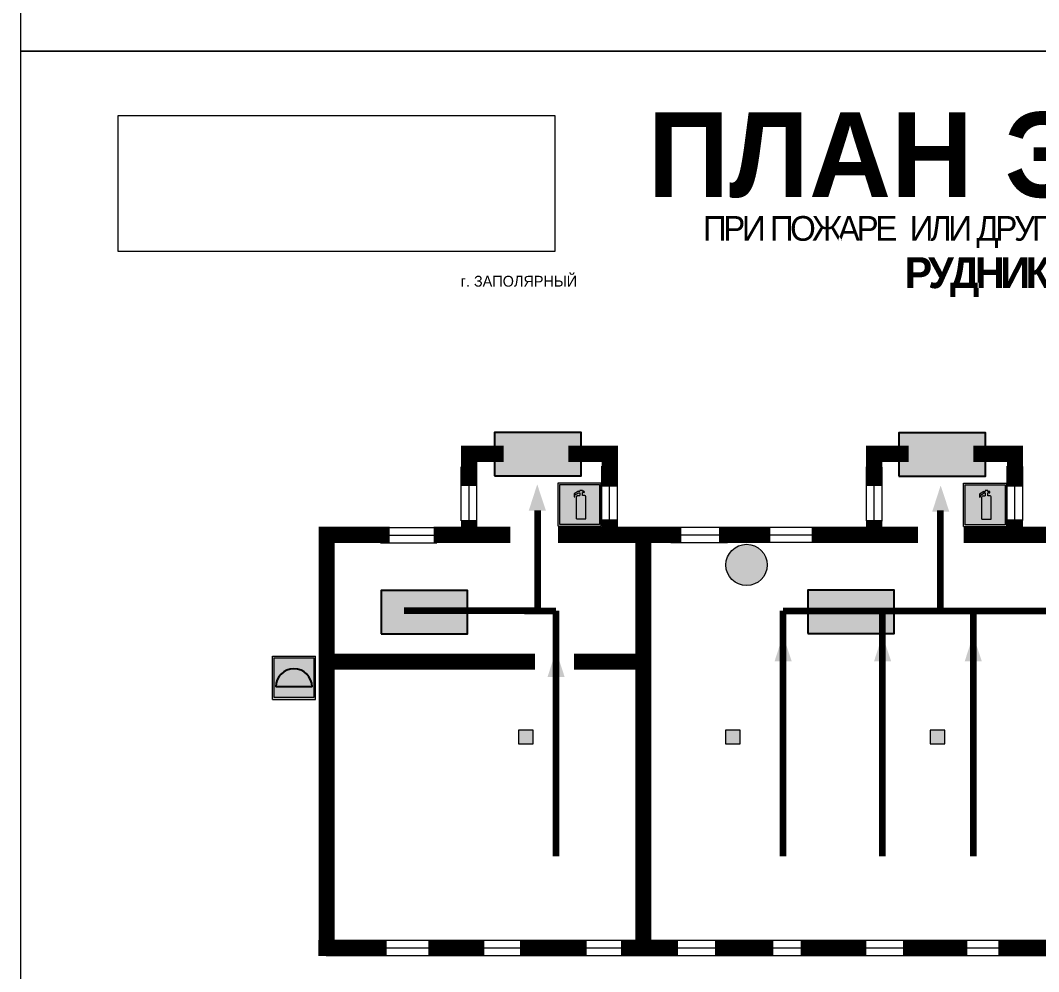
# Model space of a CAD drawing. Header units: millimetres. Extents: x 13114 to 67229, y 22859 to 38520.
# Drawn here: x 18684.8 to 18948.5, y 35316.9 to 35563.4 of the extents above; entities that cross this region are included whole.
import ezdxf

# ---------------------------------------------------------------- set-up
doc = ezdxf.new("R2010")
doc.units = ezdxf.units.MM
doc.layers.add('План_Штампы', color=7, linetype='Continuous')
doc.styles.add('обычный', font='arial.ttf')
picture_1 = doc.add_image_def('image1.jpg', size_in_pixel=(337, 105))

# ---------------------------------------------------------------- blocks, each defined once
blk = doc.blocks.new('A$C7B4425F7')
at = {"true_color": 0xffffff}
blk.add_hatch(color=7, dxfattribs=at).paths.add_polyline_path([(0, 0), (-16, 0), (-16, -8), (0, -8)])
h = blk.add_hatch(color=126)
h.paths.add_polyline_path([(-0.2, -0.2), (-15.8, -0.2), (-15.8, -7.8), (-0.2, -7.8)])
h.paths.add_polyline_path([(-11.76, -2.03), (-11.76, -3.66), (-11.17, -3.66, -0.568275), (-11.17, -6.18), (-12.58, -6.18), (-12.58, -2.03)], flags=16)
h.paths.add_polyline_path([(-13.33, -4.12, -0.495768), (-13.59, -6.18), (-15.03, -6.18), (-15.03, -2.03), (-13.59, -2.03, -0.487973)], flags=16)
h.paths.add_polyline_path([(-10.25, -2.03), (-9.48, -2.03), (-9.48, -6.18), (-10.25, -6.18)], flags=16)
h.paths.add_polyline_path([(-13.84, -3.69), (-14.24, -3.69), (-14.24, -3.03), (-13.9, -3.03, -0.692621)], flags=0)
h.paths.add_polyline_path([(-9.15, -2.03), (-8.4, -2.03), (-8.04, -3.07), (-7.68, -2.03), (-6.93, -2.03), (-7.64, -4.1), (-6.93, -6.18), (-7.68, -6.18), (-8.04, -5.14), (-8.4, -6.18), (-9.15, -6.18), (-8.44, -4.1)], flags=16)
h.paths.add_polyline_path([(-11.76, -4.46), (-11.42, -4.46, -0.692621), (-11.36, -5.12), (-11.76, -5.12)], flags=0)
h.paths.add_polyline_path([(-13.9, -5.2), (-14.24, -5.2), (-14.24, -4.55), (-13.84, -4.55, -0.708038)], flags=0)
edge = h.paths.add_edge_path(flags=16)
edge.add_ellipse((-5.51, -4.08), major_axis=(0, 2.05), ratio=0.586184, start_angle=0, end_angle=360)
edge = h.paths.add_edge_path(flags=0)
edge.add_ellipse((-5.51, -4.08), major_axis=(0, 1.14), ratio=0.454828, start_angle=0, end_angle=360)
h.paths.add_polyline_path([(-4.13, -4.96, 0.377264), (-3.48, -4.52, 0.0555), (-3.16, -2.03), (-1.66, -2.03), (-1.66, -4.96), (-0.96, -4.96), (-0.96, -7.01), (-1.75, -7.01), (-1.75, -6.18), (-3.3, -6.18), (-3.3, -7.02), (-4.13, -7.02)], flags=16)
h.paths.add_polyline_path([(-2.73, -2.91), (-2.28, -2.91), (-2.28, -4.96), (-3.05, -4.96, 0.079136)], flags=0)
at = {"color": 126}
blk.add_lwpolyline([(-16, -8), (0, -8), (0, 0), (-16, 0)], close=True, dxfattribs=at)
blk = doc.blocks.new('A$C7B8C2D5B')
at = {"lineweight": 0}
h = blk.add_hatch(color=5, dxfattribs=at)
h.dxf.hatch_style = 1
h.paths.add_polyline_path([(1.397, -3.024, 1), (-2.112, -3.024, 1)])
at = {"color": 5, "lineweight": 0}
blk.add_circle((-0.358, -3.024), 1.755, dxfattribs=at)
blk = doc.blocks.new('A$C3AD82952')
at = {"true_color": 0xf5f5ff}
h = blk.add_hatch(color=7, dxfattribs=at)
h.dxf.hatch_style = 1
h.paths.add_polyline_path([(8.21, 8.73, 0.414214), (7.89, 9.05), (7.22, 9.05), (7.22, 9.92), (7.59, 9.92, 1), (7.57, 10.36), (7.22, 10.36), (7.22, 10.6), (6.43, 10.6), (6.43, 10.36), (6.01, 10.36), (4.74, 9.59), (4.74, 8.69), (4.98, 8.73), (4.98, 9.26), (6.12, 9.91), (6.43, 9.91), (6.43, 9.05), (5.76, 9.05, 0.414214), (5.44, 8.73), (5.44, 2.2), (8.21, 2.2)], flags=0)
h.paths.add_polyline_path([(12.8, 12.8), (0, 12.8), (0, 0), (12.8, 0)])
h.paths.add_polyline_path([(0.51, 12.29), (12.29, 12.29), (12.29, 0.51), (0.51, 0.51)], flags=16)
h.paths.add_polyline_path([(4.74, 9.59), (6.01, 10.36), (6.43, 10.36), (6.43, 10.6), (7.22, 10.6), (7.22, 10.36), (7.59, 10.36, -0.94586), (7.59, 9.92), (7.22, 9.92), (7.22, 9.05), (7.89, 9.05, -0.414214), (8.21, 8.73), (8.21, 2.2), (5.44, 2.2), (5.44, 8.73, -0.414214), (5.76, 9.05), (6.43, 9.05), (6.43, 9.91), (6.12, 9.91), (4.98, 9.26), (4.98, 8.73), (4.74, 8.69)], flags=0)
h = blk.add_hatch(color=242)
h.dxf.hatch_style = 1
h.paths.add_polyline_path([(12.29, 12.29), (0.51, 12.29), (0.51, 0.51), (12.29, 0.51)])
h.paths.add_polyline_path([(4.74, 8.69), (4.74, 9.59), (6.01, 10.36), (6.43, 10.36), (6.43, 10.6), (7.22, 10.6), (7.22, 10.36), (7.59, 10.36, -0.94586), (7.59, 9.92), (7.22, 9.92), (7.22, 9.05), (7.89, 9.05, -0.414214), (8.21, 8.73), (8.21, 2.2), (5.44, 2.2), (5.44, 8.73, -0.414214), (5.76, 9.05), (6.43, 9.05), (6.43, 9.91), (6.12, 9.91), (4.98, 9.26), (4.98, 8.73)], flags=16)
h = blk.add_hatch(color=7, dxfattribs=at)
h.dxf.hatch_style = 1
h.paths.add_polyline_path([(8.21, 8.73, 0.414214), (7.89, 9.05), (7.22, 9.05), (7.22, 9.92), (7.59, 9.92, 1), (7.57, 10.36), (7.22, 10.36), (7.22, 10.6), (6.43, 10.6), (6.43, 10.36), (6.01, 10.36), (4.74, 9.59), (4.74, 8.69), (4.98, 8.73), (4.98, 9.26), (6.12, 9.91), (6.43, 9.91), (6.43, 9.05), (5.76, 9.05, 0.414214), (5.44, 8.73), (5.44, 2.2), (8.21, 2.2)])
at = {"color": 242, "lineweight": 5}
for p, q in [((0, 0), (0, 12.8)), ((0, 12.8), (12.8, 12.8)), ((12.8, 0), (12.8, 12.8)), ((6.01, 10.36), (4.74, 9.59)), ((4.74, 9.59), (4.74, 8.69)), ((4.98, 9.26), (6.12, 9.91)), ((4.98, 8.73), (4.98, 9.26)), ((5.76, 9.05), (6.43, 9.05)), ((6.01, 10.36), (6.43, 10.36)), ((6.12, 9.91), (6.43, 9.91)), ((7.22, 10.6), (6.43, 10.6)), ((6.43, 10.6), (6.43, 10.36)), ((6.43, 9.91), (6.43, 9.05)), ((7.22, 10.36), (7.22, 10.6)), ((7.59, 10.36), (7.22, 10.36)), ((7.22, 9.05), (7.22, 9.92)), ((7.59, 9.92), (7.22, 9.92)), ((7.89, 9.05), (7.22, 9.05)), ((4.74, 8.69), (4.98, 8.73)), ((5.44, 2.2), (5.44, 8.73)), ((8.21, 2.2), (8.21, 8.73)), ((0, 0), (12.8, 0)), ((5.44, 2.2), (8.21, 2.2))]:
    blk.add_line(p, q, dxfattribs=at)
blk.add_lwpolyline([(0.51, 12.29), (12.29, 12.29), (12.29, 0.51), (0.51, 0.51)], close=True, dxfattribs=at)
for centre, radius, start, end in [((5.76, 8.73), 0.32, 90, 180), ((7.58, 10.14), 0.223, 273.1875, 86.8125), ((7.89, 8.73), 0.32, 0, 90)]:
    blk.add_arc(centre, radius, start, end, dxfattribs=at)
blk = doc.blocks.new('A$C1E1F2D43')
at = {"true_color": 0xffffff}
blk.add_hatch(color=7, dxfattribs=at).paths.add_polyline_path([(8, 0), (0, 0), (0, -8), (8, -8)])
h = blk.add_hatch(color=242)
h.paths.add_polyline_path([(0.32, -0.32), (0.32, -7.68), (7.68, -7.68), (7.68, -0.32)])
h.paths.add_polyline_path([(7.35, -5.71), (0.65, -5.71, -1)], flags=16)
at = {"color": 242, "lineweight": 5}
for p, q in [((0, 0), (8, 0)), ((0, -8), (0, 0)), ((0, 0), (8, 0)), ((8, -8), (8, 0)), ((0, -8), (8, -8))]:
    blk.add_line(p, q, dxfattribs=at)
at = {"color": 242}
blk.add_line((7.35, -5.71), (0.65, -5.71), dxfattribs=at)
at = {"color": 242, "lineweight": 5}
blk.add_lwpolyline([(0.32, -0.32), (7.68, -0.32), (7.68, -7.68), (0.32, -7.68)], close=True, dxfattribs=at)
at = {"color": 242}
blk.add_arc((4, -5.71), 3.35, 0, 180, dxfattribs=at)
blk = doc.blocks.new('A$C32E8229D')
at = {"true_color": 0xffffff}
blk.add_hatch(color=7, dxfattribs=at).paths.add_polyline_path([(0, 0), (0, -8), (16, -8), (16, 0)])
h = blk.add_hatch(color=126)
h.paths.add_polyline_path([(0.2, -0.2), (15.8, -0.2), (15.8, -7.8), (0.2, -7.8)])
h.paths.add_polyline_path([(13.49, -2.05), (12.08, -2.05), (11.37, -2.63, 0.162397), (11.29, -2.84), (11.29, -3.63), (10.35, -3.63), (10.35, -4.05), (11.68, -4.05), (11.68, -3.48), (12.26, -4.28), (11.29, -5.1), (11.29, -6.78), (11.85, -6.78), (11.85, -5.44), (12.8, -4.64), (12.8, -5.94), (14.46, -5.94), (14.46, -5.39), (13.45, -5.39), (13.45, -3.97), (12.46, -2.59), (13.15, -2.59), (13.69, -3.34), (14.18, -3)], flags=16)
h.paths.add_polyline_path([(10.74, -1.82, 1), (11.8, -1.82, 1)], flags=16)
h.paths.add_polyline_path([(9.39, -3.59), (5.99, -3.59), (6.56, -3.03), (5.91, -3.03), (5.1, -3.83), (5.91, -4.64), (6.56, -4.64), (5.99, -4.09), (9.39, -4.09)], flags=16)
h.paths.add_polyline_path([(4.29, -1.08), (1.72, -1.08), (1.72, -6.6), (4.29, -6.6)], flags=16)
at = {"color": 126}
blk.add_lwpolyline([(16, -8), (0, -8), (0, 0), (16, 0)], close=True, dxfattribs=at)

msp = doc.modelspace()

# ---------------------------------------------------------------- hatches: boundary and pattern name
at = {"lineweight": 0}
h = msp.add_hatch(color=256, dxfattribs=at)
h.dxf.hatch_style = 1
h.paths.add_polyline_path([(18817.56, 35375.94), (18817.56, 35379.44), (18813.82, 35379.44), (18813.82, 35375.94)])
h = msp.add_hatch(color=256, dxfattribs=at)
h.dxf.hatch_style = 1
h.paths.add_polyline_path([(18871.19, 35375.94), (18871.19, 35379.44), (18867.44, 35379.44), (18867.44, 35375.94)])
h = msp.add_hatch(color=256, dxfattribs=at)
h.dxf.hatch_style = 1
h.paths.add_polyline_path([(18924.22, 35375.94), (18924.22, 35379.44), (18920.47, 35379.44), (18920.47, 35375.94)])

# ---------------------------------------------------------------- linework, layer by layer
at = {"color": 5, "lineweight": 0}
for points in [[(18684.77, 35555.39), (19284.77, 35555.39), (19284.77, 35950.39), (18684.77, 35950.39)], [(18684.77, 35160.39), (19284.77, 35160.39), (19284.77, 35555.39), (18684.77, 35555.39)]]:
    msp.add_lwpolyline(points, close=True, dxfattribs=at)
at = {"lineweight": 100, "const_width": 4.2}
for points in [[(18801, 35442.76), (18801, 35451.09), (18809.92, 35451.09)], [(18826.68, 35451.09), (18837.45, 35451.09), (18837.45, 35442.57)], [(18905.95, 35442.76), (18905.95, 35451.09), (18914.87, 35451.09)], [(18931.63, 35451.09), (18942.4, 35451.09), (18942.4, 35442.57)], [(18837.45, 35434.1), (18837.45, 35430.07)], [(18942.4, 35434.1), (18942.4, 35430.07)], [(18801, 35430.07), (18801, 35433.9)], [(18905.95, 35430.07), (18905.95, 35433.9)], [(18780.43, 35430.07), (18762.01, 35430.07)], [(18811.71, 35430.07), (18791.8, 35430.07)], [(18855.95, 35430.07), (18824.02, 35430.07)], [(18846.13, 35429.83), (18846.13, 35323.16)], [(18879.02, 35430.07), (18865.75, 35430.07)], [(18917.26, 35430.07), (18889.77, 35430.07)], [(18951.84, 35430.07), (18929.12, 35430.07)], [(18818.05, 35397.22), (18765.77, 35397.22)], [(18846.13, 35397.22), (18828.2, 35397.22)], [(18761.98, 35323.06), (18779.65, 35323.06)], [(18790.44, 35323.06), (18804.93, 35323.06)], [(18814.17, 35323.06), (18831.43, 35323.06)], [(18840.37, 35323.06), (18855.16, 35323.06)], [(18864.72, 35323.06), (18879.82, 35323.06)], [(18886.91, 35323.06), (18903.86, 35323.06)], [(18913.42, 35323.06), (18930.06, 35323.06)], [(18938.07, 35323.06), (18952.87, 35323.06)]]:
    msp.add_lwpolyline(points, dxfattribs=at)
at = {"lineweight": 0}
for points in [[(18798.99, 35433.7), (18798.99, 35447.71)], [(18801, 35433.9), (18801, 35447.91)], [(18803.03, 35433.62), (18803.03, 35447.63)], [(18835.4, 35433.85), (18835.4, 35447.87)], [(18837.41, 35434.06), (18837.41, 35448.07)], [(18839.45, 35433.78), (18839.45, 35447.79)], [(18903.94, 35433.7), (18903.94, 35447.71)], [(18905.95, 35433.9), (18905.95, 35447.91)], [(18907.98, 35433.62), (18907.98, 35447.63)], [(18940.35, 35433.85), (18940.35, 35447.87)], [(18942.36, 35434.06), (18942.36, 35448.07)], [(18944.4, 35433.78), (18944.4, 35447.79)], [(18778.29, 35431.97), (18792.91, 35431.97)], [(18853.53, 35432.07), (18868.14, 35432.07)], [(18877.67, 35432.09), (18892.29, 35432.09)], [(18778.48, 35429.99), (18793.09, 35429.99)], [(18853.71, 35430.08), (18868.33, 35430.08)], [(18877.43, 35428.15), (18892.05, 35428.15)], [(18877.86, 35430.1), (18892.47, 35430.1)], [(18778.05, 35428.04), (18792.66, 35428.04)], [(18853.29, 35428.14), (18867.9, 35428.14)], [(18763.48, 35325.12), (18972.39, 35325.12)], [(18764.46, 35323.06), (18972.36, 35323.06)], [(18764, 35321.1), (18971.46, 35321.1)]]:
    msp.add_lwpolyline(points, dxfattribs=at)
at = {"color": 126, "lineweight": 100, "true_color": 0x008754}
for points in [[(18818.74, 35436.37), (18818.74, 35410.36), (18784.2, 35410.36)], [(18923.11, 35410.36), (18923.11, 35436.37)], [(18815.39, 35410.36), (18823.5, 35410.36)], [(18823.5, 35410.36), (18823.5, 35346.8)], [(18882.37, 35410.36), (18955.11, 35410.36)], [(18882.37, 35346.8), (18882.37, 35410.36)], [(18908.13, 35346.8), (18908.13, 35410.36)], [(18931.62, 35346.8), (18931.62, 35410.36)]]:
    msp.add_lwpolyline(points, dxfattribs=at)
at = {"lineweight": 0, "const_width": 4.2}
msp.add_lwpolyline([(18764.11, 35323.06), (18764.11, 35430.07)], dxfattribs=at)
at = {"lineweight": 0}
for points in [[(18813.82, 35375.94), (18817.56, 35375.94), (18817.56, 35379.44), (18813.82, 35379.44)], [(18867.44, 35375.94), (18871.19, 35375.94), (18871.19, 35379.44), (18867.44, 35379.44)], [(18920.47, 35375.94), (18924.22, 35375.94), (18924.22, 35379.44), (18920.47, 35379.44)]]:
    msp.add_lwpolyline(points, close=True, dxfattribs=at)
at = {"layer": 'План_Штампы', "color": 126, "true_color": 0x008754}
for points in [[(18820.89, 35436.37), (18816.47, 35436.38), (18818.66, 35443.16)], [(18925.39, 35436.08), (18920.97, 35436.1), (18923.16, 35442.88)], [(18884.56, 35397.32), (18880.14, 35397.33), (18882.33, 35404.11)], [(18910.32, 35397.32), (18905.9, 35397.33), (18908.09, 35404.11)], [(18933.81, 35397.32), (18929.39, 35397.33), (18931.58, 35404.11)], [(18825.75, 35393.28), (18821.33, 35393.29), (18823.52, 35400.07)]]:
    msp.add_solid(points, dxfattribs=at)

# ---------------------------------------------------------------- block references
for name, p, xscale, yscale, zscale in [('A$C3AD82952', (18824.05, 35432.33), 0.875, 0.875, 0.875), ('A$C3AD82952', (18929.09, 35432.26), 0.875, 0.875, 0.875), ('A$C7B8C2D5B', (18873.97, 35431.5), 3.048387094587087, 3.048387094587087, 3.048387094587087)]:
    msp.add_blockref(name, p, dxfattribs=dict(xscale=xscale, yscale=yscale, zscale=zscale))
at = {"color": 1, "xscale": 1.4, "yscale": 1.4, "zscale": 1.4}
msp.add_blockref('A$C1E1F2D43', (18750.04, 35398.67), dxfattribs=at)
at = {"layer": 'План_Штампы', "xscale": 1.4, "yscale": 1.4, "zscale": 1.4}
for p in [(18830.01, 35456.56), (18934.76, 35456.49)]:
    msp.add_blockref('A$C7B4425F7', p, dxfattribs=at)
at = {"layer": 'План_Штампы', "color": 126, "true_color": 0x008754, "xscale": -1.4, "yscale": 1.4, "zscale": 1.4}
for p in [(18800.62, 35415.68), (18911.12, 35415.76)]:
    msp.add_blockref('A$C32E8229D', p, dxfattribs=at)

# ---------------------------------------------------------------- texts
at = {"lineweight": 0, "style": 'обычный'}
for s, insert, char_height, width, attachment_point in [('{\\fProxima Nova Rg|b1|i0|c204|p2;ПЛАН ЭВАКУАЦИИ}', (18847.28, 35539.56), 22, 493.8901, 1), ('\\pi-8.4,l8.4,t8.4;{\\fProxima Nova Rg|b0|i0|c204|p2;г. ЗАПОЛЯРНЫЙ\\H1.6404x; }', (18813.9, 35495.76), 2.8, 126.6484, 5)]:
    msp.add_mtext(s, dxfattribs=dict(at, insert=insert, char_height=char_height, width=width, attachment_point=attachment_point))
at = {"color": 0, "lineweight": 0, "insert": (18999.07, 35506.17), "char_height": 8, "width": 449.2158, "attachment_point": 5, "style": 'обычный'}
msp.add_mtext('{\\fArial Black|b1|i0|c204|p34;\\H2x;\\T0.85;  \\fArial Narrow|b0|i0|c204|p34;\\H0.8x;\\W0.9;\\P\\fProxima Nova Rg|b0|i0|c204|p2;\\H0.5x;\\W1;\\C256;ПРИ ПОЖАРЕ  ИЛИ ДРУГИХ ЧРЕЗВЫЧАЙНЫХ СИТУАЦИЯХ  ИЗ ПОМЕЩЕНИЙ \\fProxima Nova Rg|b1|i0|c204|p2;\\H1.25x;\\PРУДНИК "СЕВЕРНЫЙ" : УЧАСТОК №8\\PХРАНИЛИЩЕ №4}', dxfattribs=at)

# ---------------------------------------------------------------- pictures from other files: only their frames are drawn
at = {"color": 7, "lineweight": 0, "true_color": 0xf5f5ff}
image = msp.add_image(picture_1, insert=(18710.14, 35503.48), size_in_units=(113.11, 35.24), dxfattribs=at)
image.dxf.flags = 7

doc.saveas('drawing.dxf')
